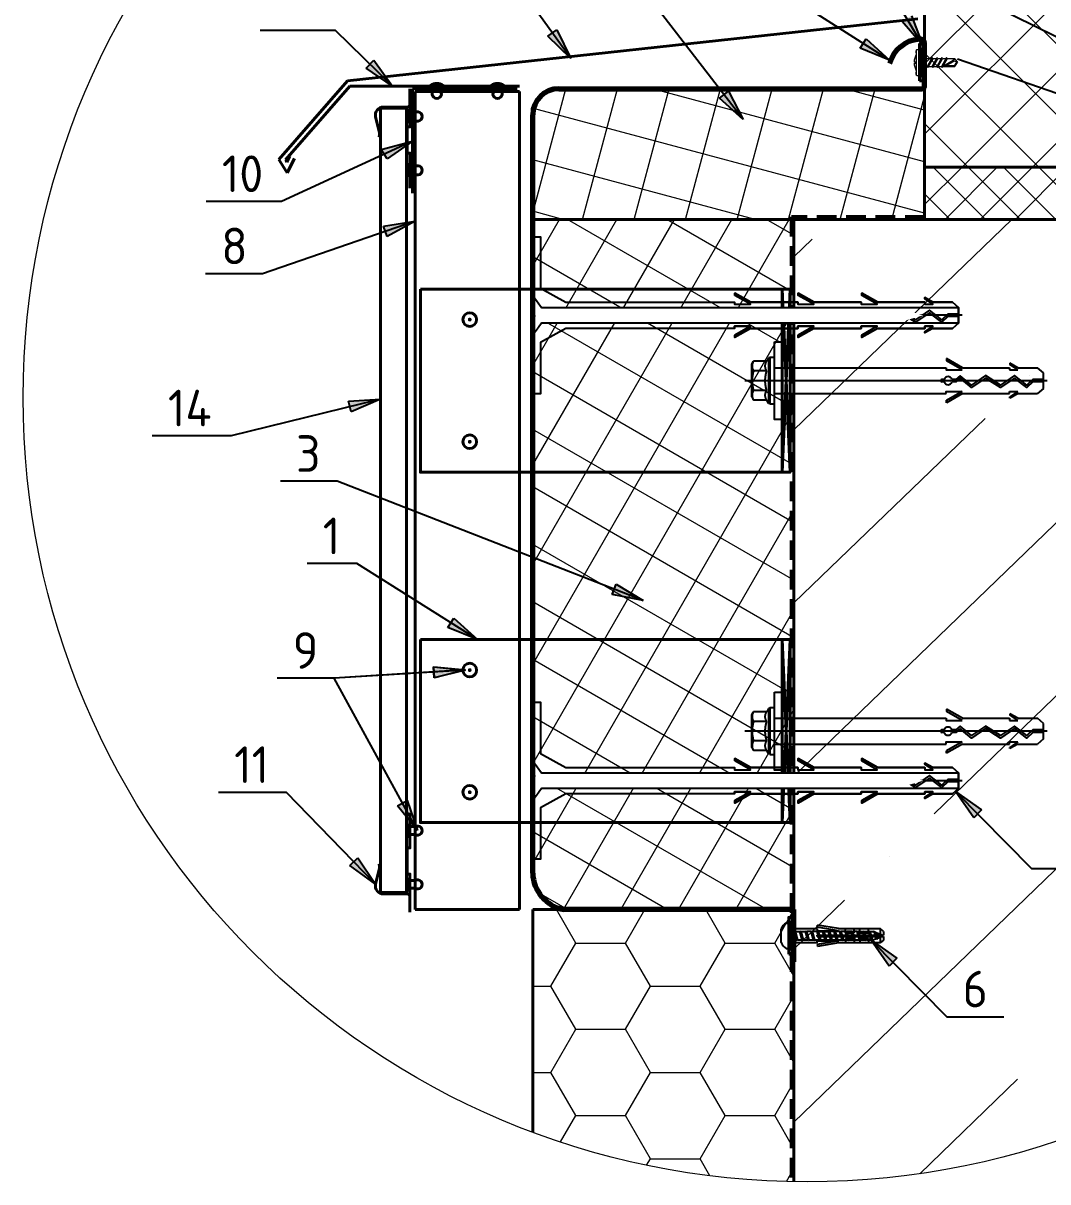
# Model space of a CAD drawing. Header units: millimetres. Extents: x -3689 to 2955806, y -724709 to -635850.
# Drawn here: x 2949501 to 2949893.1, y -714931.3 to -714488.1 of the extents above; entities that cross this region are included whole.
import ezdxf

# ---------------------------------------------------------------- set-up
doc = ezdxf.new("R2010")
doc.units = ezdxf.units.MM
doc.set_wipeout_variables(frame=1)
doc.linetypes.add('DASHED2', pattern=[0.375, 0.25, -0.125])
for name, color, linetype, lineweight in [('_PP_Hatch', 9, 'Continuous', 9), ('_PP_Primary Line Continuous', 3, 'Continuous', 40), ('_Выноска', 7, 'Continuous', 15), ('K_Dim', 165, 'Continuous', 13), ('гидроветрозащита', 10, 'Continuous', 70), ('Гидроизоляция монолита', 30, 'DASHED2', 50), ('Стены сечение', 7, 'Continuous', 40), ('Штрих Мин. Вата', 40, 'Continuous', 15)]:
    doc.layers.add(name, color=color, linetype=linetype, lineweight=lineweight)
doc.layers.add('S-METL', color=14, linetype='Continuous')
doc.styles.add('GOST-2.304_Type-B', font='')
doc.styles.get('GOST-2.304_Type-B').set_extended_font_data('GOST Common')

# ---------------------------------------------------------------- blocks, each defined once
blk = doc.blocks.new('4.2x16')
at = {"lineweight": 0}
for p, q in [((-1.2, 5.3), (-1.2, -5.3)), ((14.88, 1.6), (16, 0))]:
    blk.add_line(p, q, dxfattribs=at)
for points in [[(0, -5.3), (0, 5.3, 0.414214), (-0.2, 5.5), (-1, 5.5, 0.414214), (-1.2, 5.3, 0.209763), (-1.2, 3.8)], [(-1.2, 3.6, 0.114819), (-2.1, 0.25), (-1.6, 0.25), (-1.6, -0.25), (-2.1, -0.25, 0.114819), (-1.2, -3.6)], [(0, 3.1, 0.414214), (1.5, 1.6), (3.3, 1.6), (3.59, 2.1)], [(14.23, -0.83, 0.131652), (14.88, -1.6), (16, 0), (14.23, -0.83), (9.88, 1.6), (14.88, 1.6), (14.72, 1.3), (15.72, -0.13)], [(-1.2, -3.8, 0.209763), (-1.2, -5.3, 0.414214), (-1, -5.5), (-0.2, -5.5, 0.414214), (0, -5.3)], [(5.15, -1.6), (1.5, -1.6, 0.414214), (0, -3.1)]]:
    blk.add_lwpolyline(points, format="xyb", dxfattribs=at)
for points in [[(0, -1.6), (0, -1.6), (0, 1.6)], [(3.59, 2.1), (5.44, -2.1)], [(3.88, 1.6), (5.3, 1.6)], [(5.59, 2.1), (7.44, -2.1)], [(5.88, 1.6), (7.3, 1.6)], [(7.59, 2.1), (9.44, -2.1)], [(7.88, 1.6), (9.3, 1.6)], [(14.72, 1.3), (11.03, 1.3), (14.57, -0.67)], [(7.15, -1.6), (5.73, -1.6)], [(9.15, -1.6), (7.73, -1.6)], [(11.15, -1.6), (9.73, -1.6)], [(11.73, -1.6), (11.44, -2.1)], [(14.88, -1.6), (11.73, -1.6)]]:
    blk.add_lwpolyline(points, dxfattribs=at)
for points in [[(3.59, 2.1), (5.73, -1.6), (5.44, -2.1), (3.3, 1.6)], [(5.3, 1.6), (5.59, 2.1), (7.73, -1.6), (7.44, -2.1)], [(7.3, 1.6), (7.59, 2.1), (9.73, -1.6), (9.44, -2.1)], [(9.59, 2.1), (11.44, -2.1), (9.3, 1.6), (9.59, 2.1), (11.73, -1.6)]]:
    blk.add_lwpolyline(points, close=True, dxfattribs=at)
blk = doc.blocks.new('*U385')
blk.add_blockref('4.2x16', (0, 0))
blk = doc.blocks.new('шуруп 4х40')
at = {"color": 0}
for p, q in [((-1.13, 5.33), (0, 5.33)), ((0, -5.33), (0, 5.33)), ((-3.23, -2.91), (-3.23, 2.91)), ((0, 1.92), (0.08, 2)), ((0.79, -1.73), (0, 1.1)), ((1.1, -2), (0.08, 2)), ((0.08, 2), (0.39, 1.73)), ((1.36, -1.73), (0.39, 1.73)), ((2.26, 1.73), (0.39, 1.73)), ((2.26, 1.73), (2.52, 2)), ((3.23, -1.73), (2.26, 1.73)), ((3.54, -2), (2.52, 2)), ((2.52, 2), (2.83, 1.73)), ((3.8, -1.73), (2.83, 1.73)), ((2.83, 1.73), (4.66, 1.73)), ((4.66, 1.73), (4.92, 2)), ((5.63, -1.73), (4.66, 1.73)), ((5.94, -2), (4.92, 2)), ((4.92, 2), (5.23, 1.73)), ((6.2, -1.73), (5.23, 1.73)), ((5.23, 1.73), (7.09, 1.73)), ((7.09, 1.73), (7.35, 2)), ((8.06, -1.73), (7.09, 1.73)), ((8.37, -2), (7.35, 2)), ((7.35, 2), (7.66, 1.73)), ((8.63, -1.73), (7.66, 1.73)), ((9.53, 1.73), (7.66, 1.73)), ((9.53, 1.73), (9.78, 2)), ((10.5, -1.73), (9.53, 1.73)), ((10.81, -2), (9.78, 2)), ((9.78, 2), (10.09, 1.73)), ((11.06, -1.73), (10.09, 1.73)), ((11.96, 1.73), (10.09, 1.73)), ((11.96, 1.73), (12.22, 2)), ((12.93, -1.73), (11.96, 1.73)), ((13.24, -2), (12.22, 2)), ((12.22, 2), (12.53, 1.73)), ((13.5, -1.73), (12.53, 1.73)), ((12.53, 1.73), (14.36, 1.73)), ((14.36, 1.73), (14.62, 2)), ((15.33, -1.73), (14.36, 1.73)), ((15.64, -2), (14.62, 2)), ((14.62, 2), (14.93, 1.73)), ((15.9, -1.73), (14.93, 1.73)), ((14.93, 1.73), (16.79, 1.73)), ((16.79, 1.73), (17.05, 2)), ((17.77, -1.73), (16.79, 1.73)), ((18.08, -2), (17.05, 2)), ((17.05, 2), (17.36, 1.73)), ((18.33, -1.73), (17.36, 1.73)), ((19.19, 1.73), (17.36, 1.73)), ((19.19, 1.73), (19.45, 2)), ((20.17, -1.73), (19.19, 1.73)), ((20.48, -2), (19.45, 2)), ((19.45, 2), (19.76, 1.73)), ((20.73, -1.73), (19.76, 1.73)), ((21.63, 1.73), (19.76, 1.73)), ((21.63, 1.73), (21.89, 2)), ((22.6, -1.73), (21.63, 1.73)), ((22.91, -2), (21.89, 2)), ((21.89, 2), (22.2, 1.73)), ((23.17, -1.73), (22.2, 1.73)), ((24.03, 1.73), (22.2, 1.73)), ((24.03, 1.73), (24.29, 2)), ((25, -1.73), (24.03, 1.73)), ((25.31, -2), (24.29, 2)), ((24.29, 2), (24.6, 1.73)), ((25.57, -1.73), (24.6, 1.73)), ((26.46, 1.73), (24.6, 1.73)), ((26.46, 1.73), (26.72, 2)), ((27.43, -1.73), (26.46, 1.73)), ((27.74, -2), (26.72, 2)), ((26.72, 2), (27.03, 1.73)), ((28, -1.73), (27.03, 1.73)), ((28.86, 1.73), (27.03, 1.73)), ((28.86, 1.73), (29.12, 2)), ((29.83, -1.73), (28.86, 1.73)), ((30.14, -2), (29.12, 2)), ((29.12, 2), (29.43, 1.73)), ((30.4, -1.73), (29.43, 1.73)), ((29.43, 1.73), (31.26, 1.73)), ((31.26, 1.73), (31.52, 2)), ((32.23, -1.73), (31.26, 1.73)), ((32.54, -2), (31.52, 2)), ((31.52, 2), (31.83, 1.73)), ((32.8, -1.73), (31.83, 1.73)), ((31.83, 1.73), (33.76, 1.73)), ((33.76, 1.73), (34.02, 2)), ((34.73, -1.73), (33.76, 1.73)), ((35.04, -2), (34.02, 2)), ((34.02, 2), (34.33, 1.73)), ((35.3, -1.73), (34.33, 1.73)), ((34.33, 1.73), (35.67, 1.73)), ((36.25, 1.5), (35.67, 1.73)), ((36.52, 1.68), (36.25, 1.5)), ((36.95, -1.22), (36.25, 1.5)), ((37.25, -1.39), (36.52, 1.68)), ((36.91, 1.24), (36.52, 1.68)), ((37.44, -1.02), (36.91, 1.24)), ((40, 0), (36.91, 1.24)), ((37.44, -1.02), (40, 0)), ((0, -1.73), (0.79, -1.73)), ((0.79, -1.73), (1.1, -2)), ((1.36, -1.73), (1.1, -2)), ((1.36, -1.73), (3.23, -1.73)), ((3.23, -1.73), (3.54, -2)), ((3.8, -1.73), (3.54, -2)), ((3.8, -1.73), (5.63, -1.73)), ((5.63, -1.73), (5.94, -2)), ((6.2, -1.73), (5.94, -2)), ((6.2, -1.73), (8.06, -1.73)), ((8.06, -1.73), (8.37, -2)), ((8.63, -1.73), (8.37, -2)), ((8.63, -1.73), (10.5, -1.73)), ((10.5, -1.73), (10.81, -2)), ((11.06, -1.73), (10.81, -2)), ((11.06, -1.73), (12.93, -1.73)), ((12.93, -1.73), (13.24, -2)), ((13.5, -1.73), (13.24, -2)), ((13.5, -1.73), (15.33, -1.73)), ((15.33, -1.73), (15.64, -2)), ((15.9, -1.73), (15.64, -2)), ((15.9, -1.73), (17.77, -1.73)), ((17.77, -1.73), (18.08, -2)), ((18.33, -1.73), (18.08, -2)), ((18.33, -1.73), (20.17, -1.73)), ((20.17, -1.73), (20.48, -2)), ((20.73, -1.73), (20.48, -2)), ((20.73, -1.73), (22.6, -1.73)), ((22.6, -1.73), (22.91, -2)), ((23.17, -1.73), (22.91, -2)), ((23.17, -1.73), (25, -1.73)), ((25, -1.73), (25.31, -2)), ((25.57, -1.73), (25.31, -2)), ((25.57, -1.73), (27.43, -1.73)), ((27.43, -1.73), (27.74, -2)), ((28, -1.73), (27.74, -2)), ((28, -1.73), (29.83, -1.73)), ((29.83, -1.73), (30.14, -2)), ((30.4, -1.73), (30.14, -2)), ((30.4, -1.73), (32.23, -1.73)), ((32.23, -1.73), (32.54, -2)), ((32.8, -1.73), (32.54, -2)), ((32.8, -1.73), (34.73, -1.73)), ((34.73, -1.73), (35.04, -2)), ((35.3, -1.73), (35.04, -2)), ((35.3, -1.73), (35.67, -1.73)), ((35.67, -1.73), (36.95, -1.22)), ((36.95, -1.22), (37.25, -1.39)), ((37.25, -1.39), (37.44, -1.02)), ((-1.13, -5.33), (0, -5.33))]:
    blk.add_line(p, q, dxfattribs=at)
for centre, start, end in [((1.84, 0.64), 122.3235, 155.8642), ((1.84, -0.64), 204.1358, 237.6765)]:
    blk.add_arc(centre, 5.56, start, end, dxfattribs=at)
blk = doc.blocks.new('дюбель 6х40')
for p, q in [((0, 3), (12, 3)), ((0, -3), (0, 3)), ((11.98, 3.63), (12.13, 4.52)), ((21, 2.11), (11.98, 3.63)), ((12, 3), (12, 2.1)), ((12, 2.1), (21, 2.1)), ((12, 0.3), (40, 0.3)), ((12, -0.3), (12, 0.3)), ((21, 3), (12.13, 4.52)), ((21, 3), (38.61, 3)), ((24.01, 1.2), (24.01, 3)), ((24.01, 1.2), (27.61, 1.2)), ((27.61, 1.2), (27.61, 3)), ((30.01, 1.2), (30.01, 3)), ((30.01, 1.2), (33.61, 1.2)), ((33.61, 1.2), (33.61, 3)), ((38.61, 3), (38.61, 0.3)), ((40, 1.8), (38.61, 3)), ((40, 1.8), (40, 0.3)), ((12, -3), (0, -3)), ((21, -2.11), (11.98, -3.63)), ((11.98, -3.63), (12.13, -4.52)), ((12, -0.3), (40, -0.3)), ((12, -2.1), (21, -2.1)), ((12, -3), (12, -2.1)), ((21, -3), (12.13, -4.52)), ((38.61, -3), (21, -3)), ((24.01, -1.2), (27.61, -1.2)), ((24.01, -1.2), (24.01, -3)), ((27.61, -1.2), (27.61, -3)), ((30.01, -1.2), (33.61, -1.2)), ((30.01, -1.2), (30.01, -3)), ((33.61, -1.2), (33.61, -3)), ((38.61, -0.3), (38.61, -3)), ((40, -1.8), (38.61, -3)), ((40, -0.3), (40, -1.8))]:
    blk.add_line(p, q)
blk = doc.blocks.new('*U410')
for name in ['шуруп 4х40', 'дюбель 6х40']:
    blk.add_blockref(name, (0, 0))

msp = doc.modelspace()

# ---------------------------------------------------------------- hatches: boundary and pattern name
for points in [[(2949845.23, -714496.71), (2949837.33, -714487.44), (2949840.98, -714485.29)], [(2949710.54, -714501.59), (2949701.82, -714493.08), (2949705.26, -714490.61)], [(2949832.56, -714502.3), (2949821.31, -714497.64), (2949823.58, -714494.07)], [(2949642.29, -714512.2), (2949632.21, -714505.34), (2949635.17, -714502.31)], [(2949776.49, -714524.99), (2949767.5, -714516.77), (2949770.85, -714514.19)], [(2949650.97, -714563.83), (2949640.31, -714569.74), (2949638.93, -714565.74)], [(2949637.67, -714631.94), (2949626.52, -714636.85), (2949625.52, -714632.74)], [(2949738.28, -714709.02), (2949726.33, -714706.63), (2949727.87, -714702.69)], [(2949674.81, -714723.94), (2949663.53, -714719.33), (2949665.78, -714715.75)], [(2949670.12, -714735.63), (2949658.3, -714738.59), (2949658, -714734.37)], [(2949670.22, -714735.5), (2949658.41, -714738.49), (2949658.1, -714734.27)], [(2949651.9, -714796.97), (2949644.27, -714787.46), (2949647.98, -714785.43)], [(2949857.82, -714782.02), (2949867.75, -714789.07), (2949864.74, -714792.04)], [(2949635.86, -714817.49), (2949625.98, -714810.36), (2949629.02, -714807.41)], [(2949825.44, -714838.77), (2949835.38, -714845.82), (2949832.37, -714848.79)]]:
    msp.add_hatch(color=256).paths.add_polyline_path(points, flags=0)
msp.add_hatch(color=256).paths.add_polyline_path([(2949649.97, -714533.2), (2949640.25, -714539.99), (2949638.04, -714536.38)])

# ---------------------------------------------------------------- linework, layer by layer
for p, q in [((2949776.49, -714524.99), (2949707.37, -714435.15)), ((2949845.23, -714496.71), (2949816.11, -714447.11)), ((2949710.54, -714501.59), (2949684.44, -714465.29)), ((2949832.56, -714502.3), (2949783.2, -714470.84)), ((2949857.78, -714474.2), (2950039.6, -714564.21)), ((2949845.23, -714496.71), (2949837.33, -714487.44)), ((2949840.98, -714485.29), (2949845.23, -714496.71)), ((2949620.48, -714490.97), (2949591.68, -714490.97)), ((2949642.29, -714512.2), (2949620.48, -714490.97)), ((2949701.82, -714493.08), (2949705.26, -714490.61)), ((2949710.54, -714501.59), (2949701.82, -714493.08)), ((2949705.26, -714490.61), (2949710.54, -714501.59)), ((2949821.31, -714497.64), (2949823.58, -714494.07)), ((2949832.56, -714502.3), (2949821.31, -714497.64)), ((2949823.58, -714494.07), (2949832.56, -714502.3)), ((2949632.21, -714505.34), (2949635.17, -714502.31)), ((2949635.17, -714502.31), (2949642.29, -714512.2)), ((2949858.51, -714501.74), (2950039.6, -714564.21)), ((2949642.29, -714512.2), (2949632.21, -714505.34)), ((2949767.5, -714516.77), (2949770.85, -714514.19)), ((2949770.85, -714514.19), (2949776.49, -714524.99)), ((2949776.49, -714524.99), (2949767.5, -714516.77)), ((2949649.97, -714533.2), (2949599.81, -714556.32)), ((2949638.04, -714536.38), (2949649.97, -714533.2)), ((2949649.97, -714533.2), (2949640.25, -714539.99)), ((2949640.25, -714539.99), (2949638.04, -714536.38)), ((2949599.81, -714556.32), (2949571.01, -714556.32)), ((2949650.97, -714563.83), (2949592.59, -714583.94)), ((2949638.93, -714565.74), (2949650.97, -714563.83)), ((2949650.97, -714563.83), (2949640.31, -714569.74)), ((2949640.31, -714569.74), (2949638.93, -714565.74)), ((2949592.59, -714583.94), (2949570.79, -714583.94)), ((2949637.67, -714631.94), (2949580.56, -714645.94)), ((2949625.52, -714632.74), (2949637.67, -714631.94)), ((2949626.52, -714636.85), (2949625.52, -714632.74)), ((2949637.67, -714631.94), (2949626.52, -714636.85)), ((2949580.56, -714645.94), (2949550.36, -714645.94)), ((2949621.2, -714663.35), (2949599.4, -714663.35)), ((2949738.28, -714709.02), (2949621.2, -714663.35)), ((2949628.64, -714694.86), (2949609.64, -714694.86)), ((2949674.81, -714723.94), (2949628.64, -714694.86)), ((2949726.33, -714706.63), (2949727.87, -714702.69)), ((2949727.87, -714702.69), (2949738.28, -714709.02)), ((2949738.28, -714709.02), (2949726.33, -714706.63)), ((2949663.53, -714719.33), (2949665.78, -714715.75)), ((2949674.81, -714723.94), (2949663.53, -714719.33)), ((2949665.78, -714715.75), (2949674.81, -714723.94)), ((2949670.22, -714735.5), (2949619.94, -714738.68)), ((2949670.12, -714735.63), (2949619.94, -714738.68)), ((2949658.3, -714738.59), (2949658, -714734.37)), ((2949658, -714734.37), (2949670.12, -714735.63)), ((2949658.41, -714738.49), (2949658.1, -714734.27)), ((2949658.1, -714734.27), (2949670.22, -714735.5)), ((2949670.12, -714735.63), (2949658.3, -714738.59)), ((2949670.22, -714735.5), (2949658.41, -714738.49)), ((2949619.94, -714738.68), (2949598.14, -714738.68)), ((2949651.9, -714796.97), (2949619.94, -714738.68)), ((2949601.73, -714782.37), (2949575.73, -714782.37)), ((2949635.86, -714817.49), (2949601.73, -714782.37)), ((2949644.27, -714787.46), (2949647.98, -714785.43)), ((2949647.98, -714785.43), (2949651.9, -714796.97)), ((2949857.82, -714782.02), (2949886.87, -714811.43)), ((2949857.82, -714782.02), (2949867.75, -714789.07)), ((2949864.74, -714792.04), (2949857.82, -714782.02)), ((2949651.9, -714796.97), (2949644.27, -714787.46)), ((2949867.75, -714789.07), (2949864.74, -714792.04)), ((2949625.98, -714810.36), (2949629.02, -714807.41)), ((2949629.02, -714807.41), (2949635.86, -714817.49)), ((2949635.86, -714817.49), (2949625.98, -714810.36)), ((2949886.87, -714811.43), (2949908.67, -714811.43)), ((2949825.44, -714838.77), (2949854.5, -714868.18)), ((2949825.44, -714838.77), (2949835.38, -714845.82)), ((2949832.37, -714848.79), (2949825.44, -714838.77)), ((2949835.38, -714845.82), (2949832.37, -714848.79)), ((2949854.5, -714868.18), (2949876.3, -714868.18))]:
    msp.add_line(p, q)
at = {"color": 1}
for p, q in [((2949860.4, -714599.87), (2949808.97, -714599.87)), ((2949858.57, -714600.34), (2949858.57, -714599.41)), ((2949858.97, -714602.82), (2949858.97, -714596.92)), ((2949827.8, -714604.08), (2949821.9, -714607.49)), ((2949825.41, -714600.34), (2949824.45, -714600.34)), ((2949846, -714604.87), (2949846, -714604.08)), ((2949846, -714604.08), (2949849.13, -714604.08)), ((2949849.13, -714604.08), (2949846.08, -714606.18)), ((2949858.97, -714602.91), (2949856.61, -714604.87)), ((2949808.97, -714604.87), (2949821.73, -714604.87)), ((2949828.01, -714604.87), (2949821.9, -714608.4)), ((2949821.9, -714608.4), (2949821.9, -714607.48)), ((2949828.01, -714604.87), (2949846, -714604.87)), ((2949849.13, -714604.87), (2949846.08, -714606.63)), ((2949846.08, -714606.63), (2949846.08, -714606.17)), ((2949849.13, -714604.87), (2949856.61, -714604.87)), ((2949858.97, -714780.84), (2949858.97, -714774.93)), ((2949860.4, -714777.89), (2949808.97, -714777.89)), ((2949825.41, -714778.36), (2949824.45, -714778.36)), ((2949858.97, -714780.92), (2949856.61, -714782.89)), ((2949858.57, -714778.36), (2949858.57, -714777.43)), ((2949808.97, -714782.89), (2949821.73, -714782.89)), ((2949827.8, -714782.1), (2949821.9, -714785.51)), ((2949828.01, -714782.89), (2949821.9, -714786.42)), ((2949821.9, -714786.42), (2949821.9, -714785.5)), ((2949828.01, -714782.89), (2949846, -714782.89)), ((2949846, -714782.89), (2949846, -714782.1)), ((2949846, -714782.1), (2949849.13, -714782.1)), ((2949849.13, -714782.1), (2949846.08, -714784.2)), ((2949849.13, -714782.89), (2949846.08, -714784.65)), ((2949846.08, -714784.65), (2949846.08, -714784.19)), ((2949849.13, -714782.89), (2949856.61, -714782.89))]:
    msp.add_line(p, q, dxfattribs=at)
at = {"color": 9, "ltscale": 5}
for p, q in [((2949779.8, -714618.62), (2949780.49, -714617.43)), ((2949785.55, -714617.43), (2949780.49, -714617.43)), ((2949786.24, -714616.14), (2949785.55, -714617.43)), ((2949786.24, -714616.14), (2949786.24, -714633.59)), ((2949779.8, -714631.11), (2949779.8, -714618.62)), ((2949785.55, -714621.15), (2949780.49, -714621.15)), ((2949779.8, -714631.11), (2949780.49, -714632.3)), ((2949785.55, -714628.59), (2949780.49, -714628.59)), ((2949785.55, -714632.3), (2949780.49, -714632.3)), ((2949786.24, -714633.59), (2949785.55, -714632.3)), ((2949786.24, -714750.21), (2949785.55, -714751.5)), ((2949786.24, -714750.21), (2949786.24, -714767.66)), ((2949779.8, -714752.69), (2949780.49, -714751.5)), ((2949779.8, -714765.18), (2949779.8, -714752.69)), ((2949785.55, -714751.5), (2949780.49, -714751.5)), ((2949785.55, -714755.22), (2949780.49, -714755.22)), ((2949785.55, -714762.65), (2949780.49, -714762.65)), ((2949779.8, -714765.18), (2949780.49, -714766.37)), ((2949785.55, -714766.37), (2949780.49, -714766.37)), ((2949786.24, -714767.66), (2949785.55, -714766.37))]:
    msp.add_line(p, q, dxfattribs=at)
at = {"color": 9}
for p, q in [((2949786.74, -714616.14), (2949786.24, -714616.14)), ((2949786.74, -714633.59), (2949786.24, -714633.59)), ((2949786.74, -714750.21), (2949786.24, -714750.21)), ((2949786.74, -714767.66), (2949786.24, -714767.66))]:
    msp.add_line(p, q, dxfattribs=at)
at = {"color": 9, "ltscale": 3}
for p, q in [((2949786.74, -714616.14), (2949786.74, -714633.59)), ((2949786.74, -714750.21), (2949786.74, -714767.66))]:
    msp.add_line(p, q, dxfattribs=at)
at = {"color": 9, "ltscale": 7}
for p, q in [((2949860.51, -714619.95), (2949854.4, -714616.42)), ((2949854.4, -714616.42), (2949854.4, -714617.34)), ((2949860.3, -714620.74), (2949854.4, -714617.33)), ((2949788.49, -714619.95), (2949854.23, -714619.95)), ((2949860.51, -714619.95), (2949878.5, -714619.95)), ((2949860.51, -714619.95), (2949878.5, -714619.95)), ((2949878.5, -714619.95), (2949878.5, -714620.74)), ((2949878.5, -714620.74), (2949881.63, -714620.74)), ((2949881.63, -714619.95), (2949878.58, -714618.19)), ((2949878.58, -714618.19), (2949878.58, -714618.65)), ((2949881.63, -714620.74), (2949878.58, -714618.64)), ((2949881.63, -714619.95), (2949889.11, -714619.95)), ((2949891.47, -714621.92), (2949889.11, -714619.95)), ((2949891.47, -714627.82), (2949891.47, -714621.92)), ((2949857.91, -714625.34), (2949856.95, -714625.34)), ((2949891.07, -714625.34), (2949891.07, -714624.41)), ((2949788.49, -714629.78), (2949854.23, -714629.78)), ((2949860.3, -714629), (2949854.4, -714632.41)), ((2949860.51, -714629.78), (2949854.4, -714633.31)), ((2949860.51, -714629.78), (2949878.5, -714629.78)), ((2949878.5, -714629.78), (2949878.5, -714629)), ((2949878.5, -714629), (2949881.63, -714629)), ((2949881.63, -714629), (2949878.58, -714631.09)), ((2949881.63, -714629.78), (2949878.58, -714631.55)), ((2949878.58, -714631.55), (2949878.58, -714631.09)), ((2949881.63, -714629.78), (2949889.11, -714629.78)), ((2949891.47, -714627.82), (2949889.11, -714629.78)), ((2949854.4, -714633.31), (2949854.4, -714632.39)), ((2949860.51, -714754.02), (2949854.4, -714750.49)), ((2949854.4, -714750.49), (2949854.4, -714751.41)), ((2949788.49, -714754.02), (2949854.23, -714754.02)), ((2949860.3, -714754.81), (2949854.4, -714751.4)), ((2949860.51, -714754.02), (2949878.5, -714754.02)), ((2949860.51, -714754.02), (2949878.5, -714754.02)), ((2949878.5, -714754.02), (2949878.5, -714754.81)), ((2949878.5, -714754.81), (2949881.63, -714754.81)), ((2949881.63, -714754.02), (2949878.58, -714752.26)), ((2949878.58, -714752.26), (2949878.58, -714752.72)), ((2949881.63, -714754.81), (2949878.58, -714752.71)), ((2949881.63, -714754.02), (2949889.11, -714754.02)), ((2949891.47, -714755.98), (2949889.11, -714754.02)), ((2949857.91, -714759.41), (2949856.95, -714759.41)), ((2949891.07, -714759.41), (2949891.07, -714758.48)), ((2949891.47, -714761.89), (2949891.47, -714755.98)), ((2949788.49, -714763.85), (2949854.23, -714763.85)), ((2949860.3, -714763.06), (2949854.4, -714766.47)), ((2949860.51, -714763.85), (2949854.4, -714767.38)), ((2949860.51, -714763.85), (2949878.5, -714763.85)), ((2949878.5, -714763.85), (2949878.5, -714763.06)), ((2949878.5, -714763.06), (2949881.63, -714763.06)), ((2949881.63, -714763.06), (2949878.58, -714765.16)), ((2949881.63, -714763.85), (2949878.58, -714765.61)), ((2949881.63, -714763.85), (2949889.11, -714763.85)), ((2949891.47, -714761.89), (2949889.11, -714763.85)), ((2949854.4, -714767.38), (2949854.4, -714766.46)), ((2949878.58, -714765.61), (2949878.58, -714765.16))]:
    msp.add_line(p, q, dxfattribs=at)
at = {"color": 9, "ltscale": 10}
for p, q in [((2949892.9, -714624.87), (2949777.11, -714624.87)), ((2949892.9, -714758.94), (2949777.11, -714758.94))]:
    msp.add_line(p, q, dxfattribs=at)
at = {"color": 1}
for points in [[(2949808.97, -714594.87), (2949821.73, -714594.87), (2949821.73, -714595.65), (2949827.8, -714595.65), (2949821.9, -714592.24)], [(2949820.92, -714599.4), (2949820.1, -714599.4)], [(2949858.57, -714599.41), (2949854.9, -714599.41), (2949852.55, -714601.56), (2949847.83, -714597.94), (2949842.49, -714601.56), (2949836.79, -714597.94), (2949831.44, -714601.56), (2949827.03, -714598.02), (2949825.41, -714599.4), (2949823.92, -714599.4)], [(2949858.57, -714600.34), (2949854.9, -714600.34), (2949852.55, -714602.49), (2949847.83, -714598.87), (2949842.49, -714602.49), (2949836.79, -714598.87), (2949831.44, -714602.49), (2949827.03, -714598.95), (2949825.41, -714600.34), (2949823.92, -714600.34)], [(2949820.92, -714600.34), (2949820.1, -714600.34)], [(2949821.73, -714604.87), (2949821.73, -714604.08), (2949827.8, -714604.08)], [(2949808.97, -714772.89), (2949821.73, -714772.89), (2949821.73, -714773.67), (2949827.8, -714773.67), (2949821.9, -714770.26)], [(2949820.92, -714777.41), (2949820.1, -714777.41)], [(2949858.57, -714777.43), (2949854.9, -714777.43), (2949852.55, -714779.58), (2949847.83, -714775.96), (2949842.49, -714779.58), (2949836.79, -714775.96), (2949831.44, -714779.58), (2949827.03, -714776.04), (2949825.41, -714777.41), (2949823.92, -714777.41)], [(2949858.57, -714778.36), (2949854.9, -714778.36), (2949852.55, -714780.51), (2949847.83, -714776.89), (2949842.49, -714780.51), (2949836.79, -714776.89), (2949831.44, -714780.51), (2949827.03, -714776.96), (2949825.41, -714778.36), (2949823.92, -714778.36)], [(2949820.92, -714778.36), (2949820.1, -714778.36)], [(2949821.73, -714782.89), (2949821.73, -714782.1), (2949827.8, -714782.1)]]:
    msp.add_lwpolyline(points, dxfattribs=at)
at = {"color": 9, "ltscale": 5}
for points in [[(2949788.49, -714610.01), (2949791.47, -714610.01), (2949791.47, -714639.73), (2949788.49, -714639.73)], [(2949788.49, -714744.08), (2949791.47, -714744.08), (2949791.47, -714773.8), (2949788.49, -714773.8)]]:
    msp.add_lwpolyline(points, close=True, dxfattribs=at)
at = {"color": 9, "ltscale": 7}
for points in [[(2949786.74, -714633.78), (2949788.49, -714633.78), (2949788.49, -714615.95), (2949786.74, -714615.95)], [(2949786.74, -714767.85), (2949788.49, -714767.85), (2949788.49, -714750.02), (2949786.74, -714750.02)]]:
    msp.add_lwpolyline(points, close=True, dxfattribs=at)
for points in [[(2949854.23, -714619.95), (2949854.23, -714620.74), (2949860.3, -714620.74)], [(2949853.42, -714624.4), (2949852.6, -714624.4)], [(2949853.42, -714625.34), (2949852.6, -714625.34)], [(2949891.07, -714624.41), (2949887.4, -714624.41), (2949885.05, -714626.56), (2949880.33, -714622.94), (2949874.99, -714626.56), (2949869.29, -714622.94), (2949863.94, -714626.56), (2949859.53, -714623.02), (2949857.91, -714624.4), (2949856.42, -714624.4)], [(2949891.07, -714625.34), (2949887.4, -714625.34), (2949885.05, -714627.49), (2949880.33, -714623.87), (2949874.99, -714627.49), (2949869.29, -714623.87), (2949863.94, -714627.49), (2949859.53, -714623.95), (2949857.91, -714625.34), (2949856.42, -714625.34)], [(2949854.23, -714629.78), (2949854.23, -714629), (2949860.3, -714629)], [(2949854.23, -714754.02), (2949854.23, -714754.81), (2949860.3, -714754.81)], [(2949853.42, -714758.47), (2949852.6, -714758.47)], [(2949853.42, -714759.41), (2949852.6, -714759.41)], [(2949891.07, -714758.48), (2949887.4, -714758.48), (2949885.05, -714760.63), (2949880.33, -714757.01), (2949874.99, -714760.63), (2949869.29, -714757.01), (2949863.94, -714760.63), (2949859.53, -714757.09), (2949857.91, -714758.47), (2949856.42, -714758.47)], [(2949891.07, -714759.41), (2949887.4, -714759.41), (2949885.05, -714761.56), (2949880.33, -714757.94), (2949874.99, -714761.56), (2949869.29, -714757.94), (2949863.94, -714761.56), (2949859.53, -714758.01), (2949857.91, -714759.41), (2949856.42, -714759.41)], [(2949854.23, -714763.85), (2949854.23, -714763.06), (2949860.3, -714763.06)]]:
    msp.add_lwpolyline(points, dxfattribs=at)
at = {"color": 1}
for centre, radius, start, end in [((2949820.1, -714599.87), 0.471, 90, 270), ((2949822.42, -714599.87), 1.57, 17.4576, 162.5424), ((2949822.42, -714599.87), 1.57, 197.4576, 342.5424), ((2949820.1, -714777.89), 0.471, 90, 270), ((2949822.42, -714777.89), 1.57, 17.4576, 162.5424), ((2949822.42, -714777.89), 1.57, 197.4576, 342.5424)]:
    msp.add_arc(centre, radius, start, end, dxfattribs=at)
at = {"color": 9, "ltscale": 7}
for centre, radius, start, end in [((2949852.6, -714624.87), 0.471, 90, 270), ((2949854.92, -714624.87), 1.57, 17.4576, 162.5424), ((2949854.92, -714624.87), 1.57, 197.4576, 342.5424), ((2949852.6, -714758.94), 0.471, 90, 270), ((2949854.92, -714758.94), 1.57, 17.4576, 162.5424), ((2949854.92, -714758.94), 1.57, 197.4576, 342.5424)]:
    msp.add_arc(centre, radius, start, end, dxfattribs=at)
at = {"color": 9, "ltscale": 5}
for points in [[(2949780.49, -714617.43), (2949779.41, -714619.29), (2949780.49, -714621.15)], [(2949785.55, -714621.15), (2949784.48, -714619.29), (2949785.55, -714617.43)], [(2949780.49, -714621.15), (2949779.41, -714624.87), (2949780.49, -714628.59)], [(2949785.55, -714628.59), (2949784.48, -714624.87), (2949785.55, -714621.15)], [(2949780.49, -714628.59), (2949779.41, -714630.44), (2949780.49, -714632.3)], [(2949785.55, -714632.3), (2949784.48, -714630.44), (2949785.55, -714628.59)], [(2949780.49, -714751.5), (2949779.41, -714753.36), (2949780.49, -714755.22)], [(2949780.49, -714755.22), (2949779.41, -714758.94), (2949780.49, -714762.65)], [(2949785.55, -714755.22), (2949784.48, -714753.36), (2949785.55, -714751.5)], [(2949785.55, -714762.65), (2949784.48, -714758.94), (2949785.55, -714755.22)], [(2949780.49, -714762.65), (2949779.41, -714764.51), (2949780.49, -714766.37)], [(2949785.55, -714766.37), (2949784.48, -714764.51), (2949785.55, -714762.65)]]:
    msp.add_rational_spline(points, [1.31624349047, 1.51986706708, 1.31624349047], degree=2, dxfattribs=at)
at = {"layer": '_PP_Hatch', "linetype": 'Continuous', "ltscale": 10}
for p, q in [((2949795.97, -714613.2), (2949795.97, -714563.2)), ((2949795.97, -714643.68), (2949879.32, -714563.2)), ((2949795.97, -714577.48), (2949802.92, -714570.76)), ((2949795.97, -714776.1), (2949995.97, -714582.96)), ((2949886.22, -714622.74), (2949886.22, -714622.74)), ((2949795.97, -714709.89), (2949869.09, -714639.28)), ((2949795.97, -714703.2), (2949795.97, -714653.2)), ((2949849.61, -714790.5), (2949935.25, -714707.8)), ((2949795.97, -714908.51), (2949995.97, -714715.37)), ((2949795.97, -714793.2), (2949795.97, -714743.2)), ((2949832.48, -714807.05), (2949832.48, -714807.05)), ((2949795.97, -714842.3), (2949815.35, -714823.59)), ((2949844.13, -714928.21), (2949881.52, -714892.1))]:
    msp.add_line(p, q, dxfattribs=at)
at = {"layer": '_PP_Hatch', "ltscale": 10}
msp.add_line((2949795.97, -714563.2), (2949795.97, -714931.28), dxfattribs=at)
at = {"layer": '_PP_Primary Line Continuous', "ltscale": 10}
for p, q in [((2949845.97, -714334.72), (2949845.97, -714543.2)), ((2949845.97, -714513.2), (2949705.97, -714513.2)), ((2949845.97, -714563.2), (2949845.97, -714513.2)), ((2949695.97, -714523.2), (2949695.97, -714563.2)), ((2949845.97, -714543.2), (2949995.97, -714543.2)), ((2949695.97, -714563.2), (2949845.97, -714563.2)), ((2949795.97, -714563.2), (2949695.97, -714563.2)), ((2949695.97, -714563.2), (2949695.97, -714813.2)), ((2949995.97, -714563.2), (2949795.97, -714563.2)), ((2949795.97, -714563.2), (2949795.97, -714931.28)), ((2949795.97, -714827.2), (2949795.97, -714563.2)), ((2949695.97, -714912.35), (2949695.97, -714827.2)), ((2949695.97, -714827.2), (2949795.97, -714827.2)), ((2949707.91, -714827.2), (2949795.97, -714827.2)), ((2949795.97, -714827.2), (2949795.97, -714931.28))]:
    msp.add_line(p, q, dxfattribs=at)
at = {"layer": '_PP_Primary Line Continuous'}
for p, q in [((2949843.38, -714486.49), (2949625.06, -714510.2)), ((2949625.06, -714510.2), (2949598.88, -714540.21)), ((2949625.06, -714510.2), (2949625.06, -714510.2)), ((2949625.97, -714512.2), (2949601.36, -714540.41)), ((2949690.97, -714512.2), (2949625.97, -714512.2)), ((2949689.97, -714513.2), (2949649.97, -714513.2)), ((2949649.97, -714513.2), (2949649.97, -714553.2)), ((2949647.67, -714520.68), (2949637.67, -714520.68)), ((2949637.67, -714520.68), (2949637.67, -714820.68)), ((2949647.67, -714820.68), (2949647.67, -714520.68)), ((2949598.88, -714540.21), (2949602.04, -714545.35)), ((2949601.36, -714540.41), (2949601.88, -714541.26)), ((2949601.88, -714541.26), (2949603.04, -714538.99)), ((2949602.04, -714545.35), (2949604.83, -714539.9)), ((2949637.67, -714820.68), (2949647.67, -714820.68)), ((2949795.97, -714827.2), (2949695.97, -714827.2))]:
    msp.add_line(p, q, dxfattribs=at)
at = {"layer": '_PP_Primary Line Continuous', "color": 217, "true_color": 0x93278f}
for p, q in [((2949650.97, -714827.2), (2949650.97, -714514.2)), ((2949650.97, -714514.2), (2949690.97, -714514.2)), ((2949690.97, -714514.2), (2949690.97, -714827.2)), ((2949690.97, -714827.2), (2949650.97, -714827.2))]:
    msp.add_line(p, q, dxfattribs=at)
at = {"layer": '_PP_Primary Line Continuous', "color": 116, "true_color": 0x136734}
for points in [[(2949843.97, -714510.2), (2949845.97, -714510.2), (2949845.97, -714496.2), (2949843.97, -714496.2), (2949843.97, -714510.2)], [(2949843.97, -714496.2), (2949845.97, -714510.2), (2949845.97, -714496.2), (2949843.97, -714510.2)], [(2949793.97, -714844.2), (2949795.97, -714844.2), (2949795.97, -714830.2), (2949793.97, -714830.2), (2949793.97, -714844.2)], [(2949793.97, -714830.2), (2949795.97, -714844.2), (2949795.97, -714830.2), (2949793.97, -714844.2)]]:
    msp.add_lwpolyline(points, dxfattribs=at)
for points in [[(2949656.77, -714511.94), (2949656.77, -714512.2), (2949657.77, -714512.2), (2949657.77, -714514.2, 1.795088), (2949660.77, -714514.2), (2949660.77, -714512.2), (2949661.77, -714512.2), (2949661.77, -714511.94, 0.29532)], [(2949680.02, -714511.94), (2949680.02, -714512.2), (2949681.02, -714512.2), (2949681.02, -714514.2, 1.795088), (2949684.02, -714514.2), (2949684.02, -714512.2), (2949685.02, -714512.2), (2949685.02, -714511.94, 0.29532)], [(2949648.71, -714526.31), (2949648.97, -714526.31), (2949648.97, -714525.31), (2949650.97, -714525.31, 1.795088), (2949650.97, -714522.31), (2949648.97, -714522.31), (2949648.97, -714521.31), (2949648.71, -714521.31, 0.29532)], [(2949648.71, -714546.9), (2949648.97, -714546.9), (2949648.97, -714545.9), (2949650.97, -714545.9, 1.795088), (2949650.97, -714542.9), (2949648.97, -714542.9), (2949648.97, -714541.9), (2949648.71, -714541.9, 0.29532)], [(2949648.71, -714794.47), (2949648.97, -714794.47), (2949648.97, -714795.47), (2949650.97, -714795.47, -1.795088), (2949650.97, -714798.47), (2949648.97, -714798.47), (2949648.97, -714799.47), (2949648.71, -714799.47, -0.29532)], [(2949648.71, -714815.05), (2949648.97, -714815.05), (2949648.97, -714816.05), (2949650.97, -714816.05, -1.795088), (2949650.97, -714819.05), (2949648.97, -714819.05), (2949648.97, -714820.05), (2949648.71, -714820.05, -0.29532)]]:
    msp.add_lwpolyline(points, format="xyb", close=True, dxfattribs=at)
at = {"layer": '_PP_Primary Line Continuous', "color": 6}
for points in [[(2949648.97, -714513.2), (2949648.97, -714519.2, -0.414214), (2949647.97, -714520.2), (2949638.78, -714520.2, 0.485847), (2949635.86, -714523.9), (2949637.35, -714530.03, -0.144281), (2949637.3, -714531.16), (2949637.09, -714531.75)], [(2949648.97, -714828.2), (2949648.97, -714822.2, 0.414214), (2949647.97, -714821.2), (2949638.78, -714821.2, -0.485847), (2949635.86, -714817.49), (2949637.35, -714811.36, 0.144281), (2949637.3, -714810.23), (2949637.09, -714809.64)]]:
    msp.add_lwpolyline(points, format="xyb", dxfattribs=at)
for points in [[(2949648.97, -714551.2), (2949648.97, -714537.79), (2949647.97, -714537.79), (2949647.97, -714527.79), (2949648.97, -714527.79), (2949648.97, -714513.2)], [(2949648.97, -714790.2), (2949648.97, -714803.61), (2949647.97, -714803.61), (2949647.97, -714813.61), (2949648.97, -714813.61), (2949648.97, -714828.2)]]:
    msp.add_lwpolyline(points, dxfattribs=at)
at = {"layer": '_PP_Primary Line Continuous', "color": 159, "true_color": 0x22346e}
for points in [[(2949653.02, -714589.87), (2949794.47, -714589.87), (2949794.47, -714659.87), (2949653.02, -714659.87)], [(2949653.02, -714723.94), (2949794.47, -714723.94), (2949794.47, -714793.94), (2949653.02, -714793.94)]]:
    msp.add_lwpolyline(points, close=True, dxfattribs=at)
for points in [[(2949794.47, -714659.87), (2949791.47, -714659.87), (2949791.47, -714589.87), (2949794.47, -714589.87), (2949791.47, -714659.87), (2949794.47, -714659.87), (2949791.47, -714589.87)], [(2949794.47, -714793.94), (2949791.47, -714793.94), (2949791.47, -714723.94), (2949794.47, -714723.94), (2949791.47, -714793.94), (2949794.47, -714793.94), (2949791.47, -714723.94)]]:
    msp.add_lwpolyline(points, dxfattribs=at)
at = {"layer": '_PP_Primary Line Continuous', "color": 7}
for centre, radius in [((2949671.88, -714601.51), 2.61), ((2949671.88, -714601.51), 0.21), ((2949671.88, -714648.23), 2.61), ((2949671.88, -714648.23), 0.21), ((2949671.88, -714735.58), 2.61), ((2949671.88, -714735.58), 0.21), ((2949671.88, -714782.3), 2.61), ((2949671.88, -714782.3), 0.21)]:
    msp.add_circle(centre, radius, dxfattribs=at)
at = {"layer": '_PP_Primary Line Continuous', "ltscale": 10}
for centre, radius, start, end in [((2949705.97, -714523.2), 10, 90, 180), ((2949710.61, -714812.8), 14.65, 181.5535, 259.3691)]:
    msp.add_arc(centre, radius, start, end, dxfattribs=at)
at = {"layer": '_Выноска'}
msp.add_circle((2949800.97, -714631.33), 300, dxfattribs=at)
at = {"layer": 'K_Dim'}
for p, q in [((2949845.97, -714543.2), (2949995.97, -714543.2)), ((2949845.97, -714563.2), (2949845.97, -714543.2)), ((2949995.97, -714563.2), (2949845.97, -714563.2))]:
    msp.add_line(p, q, dxfattribs=at)
at = {"layer": 'гидроветрозащита'}
for p, q in [((2949843.75, -714494.24), (2949843.75, -714494.24)), ((2949843.75, -714494.24), (2949843.75, -714494.24)), ((2949845.97, -714512.2), (2949845.97, -714496.2)), ((2949845.97, -714512.2), (2949845.97, -714496.2)), ((2949705.97, -714513.2), (2949844.97, -714513.2)), ((2949705.97, -714513.2), (2949844.97, -714513.2)), ((2949695.97, -714813.2), (2949695.97, -714523.2)), ((2949695.97, -714813.2), (2949695.97, -714523.2)), ((2949795.97, -714827.2), (2949707.91, -714827.2)), ((2949795.97, -714827.2), (2949707.91, -714827.2)), ((2949795.97, -714847.2), (2949795.97, -714827.2)), ((2949795.97, -714847.2), (2949795.97, -714827.2))]:
    msp.add_line(p, q, dxfattribs=at)
for centre, radius, start, end in [((2949844.81, -714506.9), 12.7, 94.782, 164.6312), ((2949844.81, -714506.9), 12.7, 94.782, 164.6312), ((2949844.11, -714496.07), 1.86, 355.9907, 101.2422), ((2949844.11, -714496.07), 1.86, 355.9907, 101.2422), ((2949705.97, -714523.2), 10, 90, 180), ((2949705.97, -714523.2), 10, 90, 180), ((2949844.97, -714512.2), 1, 270, 0), ((2949844.97, -714512.2), 1, 270, 0), ((2949710.61, -714812.8), 14.65, 181.5535, 259.3691), ((2949710.61, -714812.8), 14.65, 181.5535, 259.3691)]:
    msp.add_arc(centre, radius, start, end, dxfattribs=at)
at = {"layer": 'Гидроизоляция монолита', "ltscale": 30}
for p, q in [((2949845.97, -714562.2), (2949794.97, -714562.2)), ((2949794.97, -714562.2), (2949794.97, -714931.27))]:
    msp.add_line(p, q, dxfattribs=at)
at = {"layer": 'Стены сечение', "ltscale": 100}
msp.add_line((2949695.97, -714912.35), (2949695.97, -714852.8), dxfattribs=at)
at = {"layer": 'Штрих Мин. Вата', "linetype": 'Continuous'}
for p, q in [((2949845.97, -714503.64), (2949967.69, -714381.92)), ((2949845.97, -714530.58), (2949983.39, -714393.16)), ((2949860.3, -714543.2), (2949995.97, -714407.53)), ((2949887.24, -714543.2), (2949995.97, -714434.47)), ((2949943.51, -714543.2), (2949845.97, -714445.65)), ((2949916.57, -714543.2), (2949845.97, -714472.6)), ((2949889.63, -714543.2), (2949845.97, -714499.54)), ((2949695.97, -714560.75), (2949708.71, -714513.2)), ((2949715.03, -714563.2), (2949728.43, -714513.2)), ((2949734.76, -714563.2), (2949748.15, -714513.2)), ((2949845.97, -714541.11), (2949741.78, -714513.2)), ((2949754.48, -714563.2), (2949767.87, -714513.2)), ((2949774.2, -714563.2), (2949787.6, -714513.2)), ((2949793.92, -714563.2), (2949807.32, -714513.2)), ((2949813.64, -714563.2), (2949827.04, -714513.2)), ((2949845.97, -714521.39), (2949815.38, -714513.2)), ((2949833.37, -714563.2), (2949845.97, -714516.17)), ((2949845.97, -714560.84), (2949696.28, -714520.73)), ((2949862.69, -714543.2), (2949845.97, -714526.48)), ((2949781.17, -714563.2), (2949695.97, -714540.37)), ((2949845.97, -714544.06), (2949846.83, -714543.2)), ((2949845.97, -714557.53), (2949860.3, -714543.2)), ((2949869.21, -714563.2), (2949849.21, -714543.2)), ((2949853.77, -714563.2), (2949873.77, -714543.2)), ((2949882.69, -714563.2), (2949862.69, -714543.2)), ((2949867.24, -714563.2), (2949887.24, -714543.2)), ((2949896.16, -714563.2), (2949876.16, -714543.2)), ((2949880.71, -714563.2), (2949900.71, -714543.2)), ((2949909.63, -714563.2), (2949889.63, -714543.2)), ((2949855.74, -714563.2), (2949845.97, -714553.42)), ((2949707.57, -714563.2), (2949695.97, -714560.09)), ((2949695.97, -714580.92), (2949706.2, -714563.2)), ((2949695.97, -714619.02), (2949728.2, -714563.2)), ((2949695.97, -714657.12), (2949750.19, -714563.2)), ((2949695.97, -714695.22), (2949772.19, -714563.2)), ((2949695.97, -714733.32), (2949794.19, -714563.2)), ((2949795.97, -714613.25), (2949709.27, -714563.2)), ((2949795.97, -714591.25), (2949747.37, -714563.2)), ((2949795.97, -714569.25), (2949785.47, -714563.2)), ((2949795.97, -714635.25), (2949695.97, -714577.51)), ((2949695.97, -714771.42), (2949795.97, -714598.21)), ((2949795.97, -714657.24), (2949695.97, -714599.51)), ((2949795.97, -714679.24), (2949695.97, -714621.51)), ((2949695.97, -714809.52), (2949795.97, -714636.31)), ((2949795.97, -714701.24), (2949695.97, -714643.5)), ((2949795.97, -714723.23), (2949695.97, -714665.5)), ((2949707.77, -714827.17), (2949795.97, -714674.41)), ((2949795.97, -714745.23), (2949695.97, -714687.5)), ((2949795.97, -714767.23), (2949695.97, -714709.49)), ((2949729.76, -714827.2), (2949795.97, -714712.51)), ((2949795.97, -714789.23), (2949695.97, -714731.49)), ((2949751.75, -714827.2), (2949795.97, -714750.61)), ((2949795.97, -714811.22), (2949695.97, -714753.49)), ((2949785.53, -714827.2), (2949695.97, -714775.48)), ((2949773.75, -714827.2), (2949795.97, -714788.71)), ((2949747.43, -714827.2), (2949695.97, -714797.48)), ((2949709.33, -714827.2), (2949698.39, -714820.88)), ((2949712.43, -714839.98), (2949705.05, -714827.2)), ((2949731.48, -714839.98), (2949738.86, -714827.2)), ((2949769.58, -714839.98), (2949762.2, -714827.2)), ((2949788.63, -714839.98), (2949795.97, -714827.27)), ((2949795.75, -714827.2), (2949795.97, -714826.81)), ((2949702.9, -714856.48), (2949712.43, -714839.98)), ((2949712.43, -714839.98), (2949731.48, -714839.98)), ((2949741, -714856.48), (2949731.48, -714839.98)), ((2949760.05, -714856.48), (2949769.58, -714839.98)), ((2949769.58, -714839.98), (2949788.63, -714839.98)), ((2949795.97, -714852.69), (2949788.63, -714839.98)), ((2949695.97, -714856.48), (2949702.9, -714856.48)), ((2949712.43, -714872.98), (2949702.9, -714856.48)), ((2949731.48, -714872.98), (2949741, -714856.48)), ((2949741, -714856.48), (2949760.05, -714856.48)), ((2949769.58, -714872.98), (2949760.05, -714856.48)), ((2949788.63, -714872.98), (2949795.97, -714860.27)), ((2949702.9, -714889.47), (2949712.43, -714872.98)), ((2949712.43, -714872.98), (2949731.48, -714872.98)), ((2949741, -714889.47), (2949731.48, -714872.98)), ((2949760.05, -714889.47), (2949769.58, -714872.98)), ((2949769.58, -714872.98), (2949788.63, -714872.98)), ((2949795.97, -714885.69), (2949788.63, -714872.98)), ((2949695.97, -714889.47), (2949702.9, -714889.47)), ((2949712.43, -714905.97), (2949702.9, -714889.47)), ((2949731.48, -714905.97), (2949741, -714889.47)), ((2949741, -714889.47), (2949760.05, -714889.47)), ((2949769.58, -714905.97), (2949760.05, -714889.47)), ((2949788.63, -714905.97), (2949795.97, -714893.26)), ((2949706.59, -714916.09), (2949712.43, -714905.97)), ((2949712.43, -714905.97), (2949731.48, -714905.97)), ((2949741, -714922.47), (2949731.48, -714905.97)), ((2949760.05, -714922.47), (2949769.58, -714905.97)), ((2949769.58, -714905.97), (2949788.63, -714905.97)), ((2949795.97, -714918.68), (2949788.63, -714905.97)), ((2949739.56, -714924.97), (2949741, -714922.47)), ((2949741, -714922.47), (2949760.05, -714922.47)), ((2949763.83, -714929.02), (2949760.05, -714922.47)), ((2949793.1, -714931.22), (2949795.97, -714926.26))]:
    msp.add_line(p, q, dxfattribs=at)

# ---------------------------------------------------------------- block references
at = {"layer": 'S-METL', "xscale": -0.9090909090909092, "yscale": 0.9090909090909092, "zscale": 0.9090909090909092, "rotation": 180}
msp.add_blockref('*U385', (2949843.97, -714503.2), dxfattribs=at)
at = {"layer": 'S-METL', "xscale": 0.906249999999818, "yscale": 0.906249999999818, "zscale": 0.906249999999818}
msp.add_blockref('*U410', (2949793.97, -714837.2), dxfattribs=at)

# ---------------------------------------------------------------- texts
at = {"style": 'GOST-2.304_Type-B'}
for s, p in [('10', (2949577.01, -714552.72)), ('8', (2949576.79, -714580.34)), ('14', (2949556.36, -714642.34)), ('3', (2949605.4, -714659.75)), ('1', (2949615.64, -714691.26)), ('9', (2949604.14, -714735.08)), ('11', (2949581.73, -714778.77)), ('6', (2949860.5, -714864.58))]:
    msp.add_text(s, height=14, dxfattribs=at).set_placement(p)

# ---------------------------------------------------------------- next in the draw order: wipeouts: each hides what was drawn before it
at = {"color": 251, "lineweight": 0}
for points in [[(2949697.1, -714605.57), (2949697.1, -714594.17), (2949697.1, -714594.17), (2949697.1, -714594.17), (2949699.33, -714597.07), (2949699.33, -714597.07), (2949835.72, -714597.07), (2949845.43, -714599.87), (2949835.72, -714602.67), (2949699.33, -714602.67)], [(2949697.1, -714783.59), (2949697.1, -714772.19), (2949697.1, -714772.19), (2949697.1, -714772.19), (2949699.33, -714775.09), (2949699.33, -714775.09), (2949835.72, -714775.09), (2949845.43, -714777.89), (2949835.72, -714780.69), (2949699.33, -714780.69)]]:
    msp.add_wipeout(points, dxfattribs=at)

# ---------------------------------------------------------------- next in the draw order: linework, layer by layer
at = {"color": 1}
for p, q in [((2949779.28, -714604.08), (2949773.37, -714607.49)), ((2949779.49, -714604.87), (2949773.37, -714608.4)), ((2949773.37, -714608.4), (2949773.37, -714607.48)), ((2949779.28, -714782.1), (2949773.37, -714785.51)), ((2949779.49, -714782.89), (2949773.37, -714786.42)), ((2949773.37, -714786.42), (2949773.37, -714785.5))]:
    msp.add_line(p, q, dxfattribs=at)
at = {"color": 9, "ltscale": 7}
for p, q in [((2949803.54, -714604.08), (2949797.63, -714607.49)), ((2949779.49, -714604.87), (2949797.47, -714604.87)), ((2949803.75, -714604.87), (2949797.63, -714608.4)), ((2949797.63, -714608.4), (2949797.63, -714607.48)), ((2949803.75, -714604.87), (2949821.73, -714604.87)), ((2949779.49, -714782.89), (2949797.47, -714782.89)), ((2949803.54, -714782.1), (2949797.63, -714785.51)), ((2949803.75, -714782.89), (2949797.63, -714786.42)), ((2949797.63, -714786.42), (2949797.63, -714785.5)), ((2949803.75, -714782.89), (2949821.73, -714782.89))]:
    msp.add_line(p, q, dxfattribs=at)
at = {"color": 1}
for points in [[(2949773.37, -714592.25), (2949773.37, -714591.34), (2949779.49, -714594.87), (2949797.47, -714594.87), (2949797.47, -714595.65), (2949803.54, -714595.65), (2949797.63, -714592.24), (2949797.63, -714591.34), (2949803.75, -714594.87), (2949821.73, -714594.87), (2949821.73, -714595.65), (2949827.8, -714595.65), (2949821.9, -714592.24), (2949821.9, -714591.34), (2949828.01, -714594.87), (2949846, -714594.87), (2949846, -714595.65), (2949849.13, -714595.65), (2949846.08, -714593.56), (2949846.08, -714593.1), (2949849.13, -714594.87), (2949856.61, -714594.87), (2949858.9, -714596.87), (2949858.91, -714602.87), (2949856.61, -714604.87), (2949849.13, -714604.87), (2949846.08, -714606.63), (2949846.08, -714606.17), (2949849.13, -714604.08), (2949846, -714604.08), (2949846, -714604.87), (2949828.01, -714604.87), (2949821.9, -714608.4), (2949821.9, -714607.49), (2949827.8, -714604.08), (2949821.73, -714604.08), (2949821.73, -714604.87), (2949803.75, -714604.87), (2949797.63, -714608.4), (2949797.63, -714607.48), (2949803.54, -714604.08), (2949797.47, -714604.08), (2949797.47, -714604.87), (2949779.49, -714604.87), (2949773.37, -714608.4), (2949773.37, -714607.48), (2949779.28, -714604.08), (2949773.21, -714604.08), (2949773.21, -714604.87), (2949708.68, -714604.87), (2949698.97, -714610.25), (2949698.97, -714629.87), (2949695.97, -714629.87), (2949695.97, -714569.87), (2949698.97, -714569.87), (2949698.97, -714589.49), (2949708.68, -714594.87), (2949773.21, -714594.87), (2949773.21, -714595.65), (2949779.28, -714595.65), (2949773.37, -714592.24)], [(2949858.91, -714602.87), (2949699.39, -714602.87), (2949696.61, -714606.52), (2949696.61, -714606.52), (2949695.97, -714606.52), (2949695.97, -714593.22), (2949696.61, -714593.22), (2949696.61, -714593.22), (2949699.39, -714596.87), (2949858.9, -714596.87)], [(2949828.01, -714594.87), (2949821.9, -714591.34), (2949821.9, -714592.25)], [(2949846, -714594.87), (2949828.01, -714594.87), (2949846, -714594.87), (2949846, -714595.65), (2949849.13, -714595.65), (2949846.08, -714593.56)], [(2949858.97, -714596.83), (2949856.61, -714594.87), (2949849.13, -714594.87), (2949846.08, -714593.1), (2949846.08, -714593.56)], [(2949773.21, -714604.87), (2949773.21, -714604.08), (2949779.28, -714604.08)], [(2949773.37, -714770.27), (2949773.37, -714769.36), (2949779.49, -714772.89), (2949797.47, -714772.89), (2949797.47, -714773.67), (2949803.54, -714773.67), (2949797.63, -714770.26), (2949797.63, -714769.36), (2949803.75, -714772.89), (2949821.73, -714772.89), (2949821.73, -714773.67), (2949827.8, -714773.67), (2949821.9, -714770.26), (2949821.9, -714769.36), (2949828.01, -714772.89), (2949846, -714772.89), (2949846, -714773.67), (2949849.13, -714773.67), (2949846.08, -714771.58), (2949846.08, -714771.12), (2949849.13, -714772.89), (2949856.61, -714772.89), (2949858.9, -714774.89), (2949858.91, -714780.89), (2949856.61, -714782.89), (2949849.13, -714782.89), (2949846.08, -714784.65), (2949846.08, -714784.19), (2949849.13, -714782.1), (2949846, -714782.1), (2949846, -714782.89), (2949828.01, -714782.89), (2949821.9, -714786.42), (2949821.9, -714785.51), (2949827.8, -714782.1), (2949821.73, -714782.1), (2949821.73, -714782.89), (2949803.75, -714782.89), (2949797.63, -714786.42), (2949797.63, -714785.5), (2949803.54, -714782.1), (2949797.47, -714782.1), (2949797.47, -714782.89), (2949779.49, -714782.89), (2949773.37, -714786.42), (2949773.37, -714785.5), (2949779.28, -714782.1), (2949773.21, -714782.1), (2949773.21, -714782.89), (2949708.68, -714782.89), (2949698.97, -714788.27), (2949698.97, -714807.89), (2949695.97, -714807.89), (2949695.97, -714747.89), (2949698.97, -714747.89), (2949698.97, -714767.51), (2949708.68, -714772.89), (2949773.21, -714772.89), (2949773.21, -714773.67), (2949779.28, -714773.67), (2949773.37, -714770.26)], [(2949858.91, -714780.89), (2949699.39, -714780.89), (2949696.61, -714784.54), (2949696.61, -714784.54), (2949695.97, -714784.54), (2949695.97, -714771.24), (2949696.61, -714771.24), (2949696.61, -714771.24), (2949699.39, -714774.89), (2949858.9, -714774.89)], [(2949828.01, -714772.89), (2949821.9, -714769.36), (2949821.9, -714770.27)], [(2949846, -714772.89), (2949828.01, -714772.89), (2949846, -714772.89), (2949846, -714773.67), (2949849.13, -714773.67), (2949846.08, -714771.57)], [(2949858.97, -714774.85), (2949856.61, -714772.89), (2949849.13, -714772.89), (2949846.08, -714771.12), (2949846.08, -714771.58)], [(2949773.21, -714782.89), (2949773.21, -714782.1), (2949779.28, -714782.1)]]:
    msp.add_lwpolyline(points, dxfattribs=at)
at = {"color": 9, "ltscale": 7}
for points in [[(2949779.49, -714594.87), (2949797.47, -714594.87), (2949779.49, -714594.87), (2949773.37, -714591.34), (2949773.37, -714592.25)], [(2949797.47, -714594.87), (2949797.47, -714595.65), (2949803.54, -714595.65), (2949797.63, -714592.24)], [(2949803.75, -714594.87), (2949821.73, -714594.87), (2949803.75, -714594.87), (2949797.63, -714591.34), (2949797.63, -714592.25)], [(2949797.47, -714604.87), (2949797.47, -714604.08), (2949803.54, -714604.08)], [(2949779.49, -714772.89), (2949797.47, -714772.89), (2949779.49, -714772.89), (2949773.37, -714769.36), (2949773.37, -714770.27)], [(2949797.47, -714772.89), (2949797.47, -714773.67), (2949803.54, -714773.67), (2949797.63, -714770.26)], [(2949803.75, -714772.89), (2949821.73, -714772.89), (2949803.75, -714772.89), (2949797.63, -714769.36), (2949797.63, -714770.27)], [(2949797.47, -714782.89), (2949797.47, -714782.1), (2949803.54, -714782.1)]]:
    msp.add_lwpolyline(points, dxfattribs=at)

doc.saveas('drawing.dxf')
